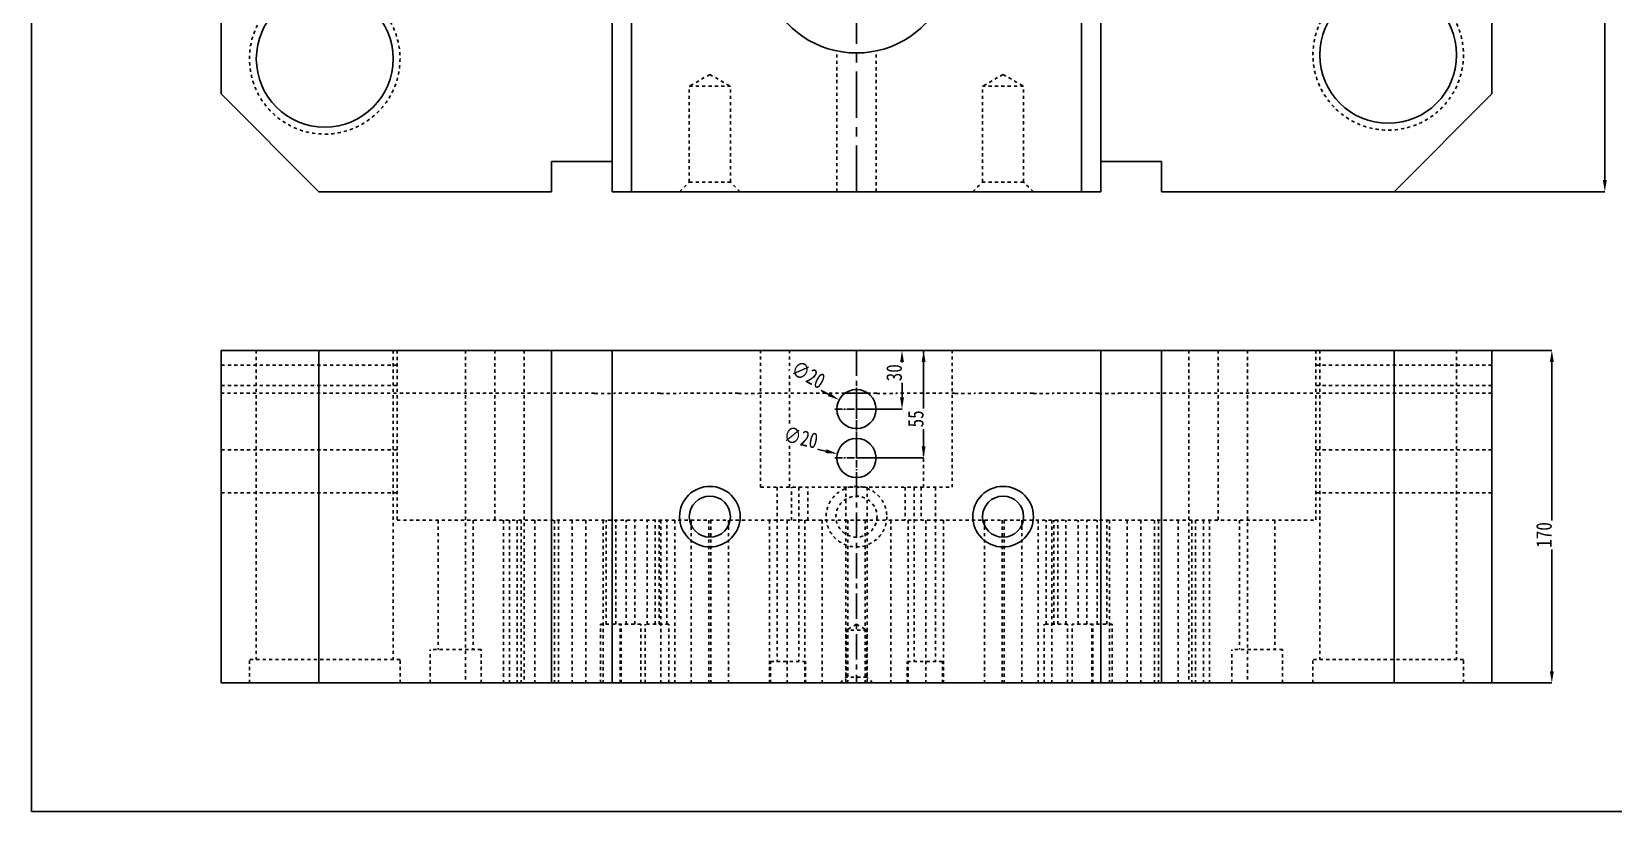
# Model space of a CAD drawing. Header units: millimetres. Extents: x -2895 to -298, y -11750 to -2997.
# Drawn here: x -2145 to -1336, y -8050 to -7651 of the extents above; entities that cross this region are included whole.
import ezdxf

# ---------------------------------------------------------------- set-up
doc = ezdxf.new("R2010")
doc.units = ezdxf.units.MM
doc.header["$LTSCALE"] = 16.335
doc.header["$PDMODE"] = 3
doc.header["$PDSIZE"] = 0.3125
doc.linetypes.add('CENTER', pattern=[0.6, 0.375, -0.075, 0.075, -0.075])
doc.linetypes.add('HIDDEN', pattern=[0.2, 0.1, -0.1])
doc.layers.get('0').update_dxf_attribs({"linetype": 'CONTINUOUS'})
doc.layers.get('Defpoints').update_dxf_attribs({"linetype": 'CONTINUOUS'})
doc.layers.add('DEFAULT_2', color=8, linetype='HIDDEN')
doc.styles.get("Standard").update_dxf_attribs({"font": 'txt', "width": 0.8})
doc.dimstyles.new('ISO-25', dxfattribs={"dimtxt": 8, "dimasz": 6, "dimexe": 0, "dimexo": 0, "dimgap": 0, "dimtad": 1, "dimdsep": 46, "dimtxsty": 'Standard', "dimcen": 0, "dimclrd": 4, "dimclre": 4, "dimclrt": 6, "dimazin": 0, "dimtfac": 1, "dimtofl": 0, "dimtmove": 0, "dimatfit": 3, "dimfxl": 0, "dimarcsym": 0})

# ---------------------------------------------------------------- blocks, each defined once
blk = doc.blocks.new('*D265')
at = {"color": 4, "lineweight": -2, "transparency": 16777216}
for p, q in [((-1709.62, -7814.15), (-1699.51, -7814.15)), ((-1699.51, -7838.15), (-1699.51, -7820.15)), ((-1722.8, -7844.15), (-1699.51, -7844.15))]:
    blk.add_line(p, q, dxfattribs=at)
at = {"color": 4, "transparency": 16777216}
for points in [[(-1700.51, -7820.15), (-1698.51, -7820.15), (-1699.51, -7814.15)], [(-1700.51, -7838.15), (-1698.51, -7838.15), (-1699.51, -7844.15)]]:
    blk.add_solid(points, dxfattribs=at)
at = {"layer": 'Defpoints', "color": 0, "transparency": 16777216}
for p in [(-1709.62, -7814.15), (-1699.51, -7814.15), (-1722.8, -7844.15)]:
    blk.add_point(p, dxfattribs=at)
at = {"color": 6, "transparency": 16777216, "insert": (-1703.51, -7825.56), "char_height": 8, "attachment_point": 5, "rotation": 90, "bg_fill": 3, "box_fill_scale": 1.1, "bg_fill_color": 256, "bg_fill_true_color": 13158600, "bg_fill_transparency": 0}
blk.add_mtext('30', dxfattribs=at)
blk = doc.blocks.new('*D266')
at = {"color": 4, "lineweight": -2, "transparency": 16777216}
for p, q in [((-1709.62, -7814.15), (-1688.47, -7814.15)), ((-1688.47, -7820.15), (-1688.47, -7863.15)), ((-1722.8, -7869.15), (-1688.47, -7869.15))]:
    blk.add_line(p, q, dxfattribs=at)
at = {"color": 4, "transparency": 16777216}
for points in [[(-1689.47, -7820.15), (-1687.47, -7820.15), (-1688.47, -7814.15)], [(-1689.47, -7863.15), (-1687.47, -7863.15), (-1688.47, -7869.15)]]:
    blk.add_solid(points, dxfattribs=at)
at = {"layer": 'Defpoints', "color": 0, "transparency": 16777216}
for p in [(-1709.62, -7814.15), (-1722.8, -7869.15), (-1688.47, -7869.15)]:
    blk.add_point(p, dxfattribs=at)
at = {"color": 6, "transparency": 16777216, "insert": (-1692.47, -7849.15), "char_height": 8, "attachment_point": 5, "rotation": 90, "bg_fill": 3, "box_fill_scale": 1.1, "bg_fill_color": 256, "bg_fill_true_color": 13158600, "bg_fill_transparency": 0}
blk.add_mtext('55', dxfattribs=at)
blk = doc.blocks.new('*D267')
at = {"color": 4, "lineweight": -2, "transparency": 16777216}
blk.add_line((-1756.39, -7826.37), (-1736.94, -7836.67), dxfattribs=at)
at = {"layer": 'Defpoints', "color": 0, "transparency": 16777216}
for p in [(-1731.64, -7839.47), (-1713.97, -7848.83)]:
    blk.add_point(p, dxfattribs=at)
at = {"color": 6, "transparency": 16777216, "insert": (-1747.44, -7826.58), "char_height": 8, "attachment_point": 5, "rotation": 332.09564, "bg_fill": 3, "box_fill_scale": 1.1, "bg_fill_color": 256, "bg_fill_true_color": 13158600, "bg_fill_transparency": 0}
blk.add_mtext('∅20', dxfattribs=at)
at = {"color": 4, "transparency": 16777216}
blk.add_solid([(-1736.48, -7835.78), (-1737.41, -7837.55), (-1731.64, -7839.47)], dxfattribs=at)
blk = doc.blocks.new('*D268')
at = {"color": 4, "lineweight": -2, "transparency": 16777216}
blk.add_line((-1759.89, -7860.88), (-1738.42, -7865.67), dxfattribs=at)
at = {"layer": 'Defpoints', "color": 0, "transparency": 16777216}
for p in [(-1732.56, -7866.98), (-1713.04, -7871.33)]:
    blk.add_point(p, dxfattribs=at)
at = {"color": 6, "transparency": 16777216, "insert": (-1751.21, -7858.72), "char_height": 8, "attachment_point": 5, "rotation": 347.42382, "bg_fill": 3, "box_fill_scale": 1.1, "bg_fill_color": 256, "bg_fill_true_color": 13158600, "bg_fill_transparency": 0}
blk.add_mtext('∅20', dxfattribs=at)
at = {"color": 4, "transparency": 16777216}
blk.add_solid([(-1738.2, -7864.69), (-1738.64, -7866.65), (-1732.56, -7866.98)], dxfattribs=at)
blk = doc.blocks.new('*D291')
at = {"color": 4, "lineweight": -2, "transparency": 16777216}
for p, q in [((-1447.8, -7113.04), (-1340, -7113.04)), ((-1340, -7119.04), (-1340, -7727.04)), ((-1464.19, -7733.04), (-1340, -7733.04))]:
    blk.add_line(p, q, dxfattribs=at)
at = {"color": 4, "transparency": 16777216}
for points in [[(-1341, -7119.04), (-1339, -7119.04), (-1340, -7113.04)], [(-1341, -7727.04), (-1339, -7727.04), (-1340, -7733.04)]]:
    blk.add_solid(points, dxfattribs=at)
at = {"layer": 'Defpoints', "color": 0, "transparency": 16777216}
for p in [(-1447.8, -7113.04), (-1464.19, -7733.04), (-1340, -7733.04)]:
    blk.add_point(p, dxfattribs=at)
at = {"color": 6, "transparency": 16777216, "insert": (-1344, -7389.05), "char_height": 8, "attachment_point": 5, "rotation": 90, "bg_fill": 3, "box_fill_scale": 1.1, "bg_fill_color": 256, "bg_fill_true_color": 13158600, "bg_fill_transparency": 0}
blk.add_mtext('620', dxfattribs=at)
blk = doc.blocks.new('*D317')
at = {"color": 4, "lineweight": -2, "transparency": 16777216}
for p, q in [((-1397.8, -7814.15), (-1367.11, -7814.15)), ((-1367.11, -7820.15), (-1367.11, -7978.15)), ((-1397.8, -7984.15), (-1367.11, -7984.15))]:
    blk.add_line(p, q, dxfattribs=at)
at = {"color": 4, "transparency": 16777216}
for points in [[(-1368.11, -7820.15), (-1366.11, -7820.15), (-1367.11, -7814.15)], [(-1368.11, -7978.15), (-1366.11, -7978.15), (-1367.11, -7984.15)]]:
    blk.add_solid(points, dxfattribs=at)
at = {"layer": 'Defpoints', "color": 0, "transparency": 16777216}
for p in [(-1397.8, -7814.15), (-1397.8, -7984.15), (-1367.11, -7984.15)]:
    blk.add_point(p, dxfattribs=at)
at = {"color": 6, "transparency": 16777216, "insert": (-1371.11, -7908.49), "char_height": 8, "attachment_point": 5, "rotation": 90, "bg_fill": 3, "box_fill_scale": 1.1, "bg_fill_color": 256, "bg_fill_true_color": 13158600, "bg_fill_transparency": 0}
blk.add_mtext('170', dxfattribs=at)

msp = doc.modelspace()

# ---------------------------------------------------------------- linework, layer by layer
at = {"color": 1, "linetype": 'CENTER', "ltscale": 3.85626}
msp.add_line((-1722.804, -7733.041), (-1722.804, -7113.041), dxfattribs=at)
at = {"color": 7, "linetype": 'Continuous'}
for p, q in [((-2047.804, -7683.041), (-2047.804, -7163.041)), ((-1397.804, -7683.041), (-1397.804, -7163.041)), ((-1847.86, -7717.541), (-1847.86, -7578.041)), ((-1837.86, -7733.041), (-1837.86, -7578.041)), ((-1607.748, -7733.041), (-1607.748, -7578.041)), ((-1597.748, -7717.541), (-1597.748, -7578.041)), ((-2047.804, -7683.041), (-1997.804, -7733.041)), ((-1447.804, -7733.041), (-1397.804, -7683.041)), ((-1878.804, -7717.541), (-1847.86, -7717.541)), ((-1878.804, -7733.041), (-1878.804, -7717.541)), ((-1847.804, -7717.541), (-1847.804, -7733.041)), ((-1597.804, -7733.041), (-1597.804, -7717.541)), ((-1597.762, -7717.541), (-1566.804, -7717.541)), ((-1566.804, -7717.541), (-1566.804, -7733.041)), ((-1997.804, -7733.041), (-1878.804, -7733.041)), ((-1847.804, -7733.041), (-1597.804, -7733.041)), ((-1566.804, -7733.041), (-1447.804, -7733.041)), ((-2047.804, -7814.154), (-2047.804, -7984.154)), ((-2047.804, -7814.154), (-1847.86, -7814.154)), ((-1997.804, -7814.154), (-1997.804, -7984.154)), ((-1878.804, -7814.154), (-1878.804, -7984.154)), ((-1847.804, -7814.254), (-1847.804, -7984.154)), ((-1847.804, -7814.254), (-1837.86, -7814.254)), ((-1837.86, -7814.154), (-1837.86, -7814.254)), ((-1837.86, -7814.154), (-1607.748, -7814.154)), ((-1607.748, -7814.154), (-1607.748, -7814.254)), ((-1607.748, -7814.254), (-1597.804, -7814.254)), ((-1597.804, -7814.254), (-1597.804, -7984.154)), ((-1597.748, -7814.154), (-1397.804, -7814.154)), ((-1566.804, -7814.154), (-1566.804, -7984.154)), ((-1447.804, -7814.154), (-1447.804, -7984.154)), ((-1397.804, -7814.154), (-1397.804, -7984.154)), ((-1716.938, -7836.058), (-1728.671, -7836.058)), ((-2047.804, -7984.154), (-1397.804, -7984.154))]:
    msp.add_line(p, q, dxfattribs=at)
at = {"color": 1, "linetype": 'CENTER', "ltscale": 2.114723}
msp.add_line((-1722.804, -7814.154), (-1722.804, -7984.154), dxfattribs=at)
at = {"color": 1, "linetype": 'CENTER', "ltscale": 0.621977}
for p, q in [((-1722.804, -7855.154), (-1722.804, -7833.154)), ((-1733.804, -7844.154), (-1711.804, -7844.154)), ((-1722.804, -7880.154), (-1722.804, -7858.154)), ((-1733.804, -7869.154), (-1711.804, -7869.154))]:
    msp.add_line(p, q, dxfattribs=at)
msp.add_lwpolyline([(-1038.858, -8049.824), (-2144.735, -8049.824), (-2144.735, -7005.022), (-1038.858, -7005.022)], close=True)
at = {"color": 7, "linetype": 'Continuous'}
for centre, radius in [((-1450.804, -7663.041), 35), ((-1994.804, -7665.041), 35), ((-1722.804, -7844.154), 10), ((-1722.804, -7869.154), 10), ((-1797.804, -7899.154), 15.5), ((-1797.804, -7899.154), 10.5), ((-1647.804, -7899.154), 15.5), ((-1647.804, -7899.154), 10.5)]:
    msp.add_circle(centre, radius, dxfattribs=at)
msp.add_arc((-1722.805, -7613.041), 49.03, 134.451078, 45.548922, dxfattribs=at)
at = {"layer": 'DEFAULT_2', "color": 8, "linetype": 'HIDDEN'}
for p, q in [((-1732.804, -7733.041), (-1732.804, -7661.041)), ((-1712.804, -7733.041), (-1712.804, -7661.041)), ((-1797.804, -7673.041), (-1808.304, -7679.103)), ((-1797.804, -7673.041), (-1787.304, -7679.103)), ((-1647.804, -7673.041), (-1658.304, -7679.103)), ((-1647.804, -7673.041), (-1637.304, -7679.103)), ((-1808.304, -7679.103), (-1787.304, -7679.103)), ((-1808.304, -7728.041), (-1808.304, -7679.103)), ((-1787.304, -7728.041), (-1787.304, -7679.103)), ((-1637.304, -7679.103), (-1658.304, -7679.103)), ((-1658.304, -7728.041), (-1658.304, -7679.103)), ((-1637.304, -7728.041), (-1637.304, -7679.103)), ((-1597.762, -7717.541), (-1597.804, -7717.541)), ((-1813.304, -7733.041), (-1808.304, -7728.041)), ((-1808.304, -7728.041), (-1787.304, -7728.041)), ((-1782.304, -7733.041), (-1787.304, -7728.041)), ((-1663.304, -7733.041), (-1658.304, -7728.041)), ((-1637.304, -7728.041), (-1658.304, -7728.041)), ((-1632.304, -7733.041), (-1637.304, -7728.041)), ((-2047.804, -7814.254), (-1957.804, -7814.254)), ((-2029.804, -7814.154), (-2029.804, -7972.154)), ((-1959.804, -7814.154), (-1959.804, -7972.154)), ((-1957.804, -7814.154), (-1957.804, -7900.998)), ((-1922.804, -7814.154), (-1922.804, -7984.154)), ((-1907.804, -7814.154), (-1907.804, -7900.998)), ((-1892.804, -7814.154), (-1892.804, -7984.154)), ((-1847.86, -7814.154), (-1847.846, -7814.254)), ((-1847.86, -7814.254), (-1847.818, -7814.254)), ((-1771.835, -7884.154), (-1771.835, -7814.154)), ((-1757.14, -7884.154), (-1757.14, -7814.154)), ((-1688.469, -7884.154), (-1688.469, -7814.154)), ((-1673.775, -7884.154), (-1673.775, -7814.154)), ((-1597.79, -7814.254), (-1597.748, -7814.254)), ((-1597.748, -7814.154), (-1597.762, -7814.254)), ((-1552.804, -7814.154), (-1552.804, -7984.154)), ((-1537.804, -7814.154), (-1537.804, -7900.998)), ((-1522.804, -7814.154), (-1522.804, -7984.154)), ((-1487.804, -7814.154), (-1487.804, -7900.998)), ((-1487.804, -7814.254), (-1397.804, -7814.254)), ((-1485.804, -7814.154), (-1485.804, -7972.154)), ((-1415.804, -7814.154), (-1415.804, -7972.154)), ((-1957.804, -7821.758), (-2047.804, -7821.758)), ((-1397.804, -7821.758), (-1487.804, -7821.758)), ((-1957.804, -7832.098), (-2047.804, -7832.098)), ((-1856.739, -7836.058), (-2047.804, -7836.058)), ((-1856.739, -7836.058), (-1856.739, -7836.158)), ((-1856.739, -7836.158), (-1846.739, -7836.158)), ((-1846.739, -7836.058), (-1846.739, -7836.158)), ((-1823.173, -7836.058), (-1846.739, -7836.058)), ((-1823.173, -7836.058), (-1823.173, -7836.158)), ((-1823.173, -7836.158), (-1813.173, -7836.158)), ((-1813.173, -7836.058), (-1813.173, -7836.158)), ((-1783.173, -7836.058), (-1813.173, -7836.058)), ((-1783.173, -7836.058), (-1783.173, -7836.158)), ((-1783.173, -7836.158), (-1773.173, -7836.158)), ((-1773.173, -7836.058), (-1773.173, -7836.158)), ((-1728.671, -7836.058), (-1773.173, -7836.058)), ((-1712.435, -7836.058), (-1716.938, -7836.058)), ((-1712.435, -7836.058), (-1712.435, -7836.158)), ((-1712.435, -7836.158), (-1702.435, -7836.158)), ((-1702.435, -7836.058), (-1702.435, -7836.158)), ((-1672.435, -7836.058), (-1702.435, -7836.058)), ((-1672.435, -7836.058), (-1672.435, -7836.158)), ((-1672.435, -7836.158), (-1662.435, -7836.158)), ((-1662.435, -7836.058), (-1662.435, -7836.158)), ((-1632.435, -7836.058), (-1662.435, -7836.058)), ((-1632.435, -7836.058), (-1632.435, -7836.158)), ((-1632.435, -7836.158), (-1622.435, -7836.158)), ((-1598.869, -7836.058), (-1622.435, -7836.058)), ((-1622.435, -7836.058), (-1622.435, -7836.158)), ((-1598.869, -7836.058), (-1598.869, -7836.158)), ((-1598.869, -7836.158), (-1588.869, -7836.158)), ((-1397.804, -7836.058), (-1588.869, -7836.058)), ((-1588.869, -7836.058), (-1588.869, -7836.158)), ((-1397.804, -7832.098), (-1487.804, -7832.098)), ((-1957.804, -7864.998), (-2047.804, -7864.998)), ((-1397.804, -7864.998), (-1487.804, -7864.998)), ((-1957.804, -7886.998), (-2047.804, -7886.998)), ((-1771.833, -7884.154), (-1673.776, -7884.154)), ((-1763.304, -7884.154), (-1763.304, -7973.154)), ((-1755.971, -7900.998), (-1755.971, -7884.154)), ((-1752.304, -7884.154), (-1752.304, -7973.154)), ((-1747.679, -7900.998), (-1747.679, -7884.154)), ((-1728.304, -7884.154), (-1728.304, -7984.154)), ((-1717.304, -7884.154), (-1717.304, -7984.154)), ((-1697.93, -7884.154), (-1697.93, -7900.998)), ((-1693.305, -7884.154), (-1693.305, -7973.154)), ((-1689.638, -7884.154), (-1689.638, -7900.998)), ((-1682.305, -7884.154), (-1682.305, -7973.154)), ((-1397.804, -7886.998), (-1487.804, -7886.998)), ((-1957.804, -7900.998), (-1487.804, -7900.998)), ((-1936.804, -7900.998), (-1936.804, -7967.154)), ((-1918.804, -7900.998), (-1918.804, -7967.154)), ((-1903.304, -7900.998), (-1903.304, -7984.154)), ((-1900.304, -7900.998), (-1900.304, -7984.154)), ((-1896.304, -7900.998), (-1896.304, -7984.154)), ((-1894.304, -7900.998), (-1894.304, -7984.154)), ((-1887.304, -7900.998), (-1887.304, -7984.154)), ((-1877.304, -7900.998), (-1877.304, -7984.154)), ((-1875.304, -7900.998), (-1875.304, -7984.154)), ((-1868.304, -7900.998), (-1868.304, -7984.154)), ((-1861.304, -7900.998), (-1861.304, -7984.154)), ((-1852.304, -7900.998), (-1852.304, -7984.154)), ((-1850.929, -7954.154), (-1850.929, -7900.998)), ((-1845.929, -7954.154), (-1845.929, -7900.998)), ((-1840.629, -7954.154), (-1840.629, -7900.998)), ((-1836.129, -7954.154), (-1836.129, -7900.998)), ((-1829.827, -7954.154), (-1829.827, -7900.998)), ((-1825.827, -7954.154), (-1825.827, -7900.998)), ((-1823.797, -7954.154), (-1823.797, -7900.998)), ((-1822.804, -7900.998), (-1822.804, -7984.154)), ((-1819.797, -7954.154), (-1819.797, -7900.998)), ((-1815.804, -7900.998), (-1815.804, -7984.154)), ((-1807.304, -7900.998), (-1807.304, -7984.154)), ((-1798.304, -7900.998), (-1798.304, -7984.154)), ((-1797.304, -7900.998), (-1797.304, -7984.154)), ((-1788.304, -7900.998), (-1788.304, -7984.154)), ((-1767.304, -7900.998), (-1767.304, -7984.154)), ((-1758.304, -7900.998), (-1758.304, -7984.154)), ((-1749.304, -7900.998), (-1749.304, -7984.154)), ((-1740.304, -7900.998), (-1740.304, -7984.154)), ((-1727.304, -7900.998), (-1727.304, -7984.154)), ((-1718.304, -7900.998), (-1718.304, -7984.154)), ((-1705.304, -7900.998), (-1705.304, -7984.154)), ((-1696.304, -7900.998), (-1696.304, -7984.154)), ((-1687.304, -7900.998), (-1687.304, -7984.154)), ((-1678.304, -7900.998), (-1678.304, -7984.154)), ((-1657.304, -7900.998), (-1657.304, -7984.154)), ((-1648.304, -7900.998), (-1648.304, -7984.154)), ((-1647.304, -7900.998), (-1647.304, -7984.154)), ((-1638.304, -7900.998), (-1638.304, -7984.154)), ((-1629.804, -7900.998), (-1629.804, -7984.154)), ((-1625.812, -7954.154), (-1625.812, -7900.998)), ((-1622.804, -7900.998), (-1622.804, -7984.154)), ((-1621.812, -7954.154), (-1621.812, -7900.998)), ((-1619.782, -7954.154), (-1619.782, -7900.998)), ((-1615.782, -7954.154), (-1615.782, -7900.998)), ((-1609.479, -7954.154), (-1609.479, -7900.998)), ((-1604.979, -7954.154), (-1604.979, -7900.998)), ((-1599.679, -7954.154), (-1599.679, -7900.998)), ((-1594.679, -7954.154), (-1594.679, -7900.998)), ((-1593.304, -7900.998), (-1593.304, -7984.154)), ((-1584.304, -7900.998), (-1584.304, -7984.154)), ((-1577.304, -7900.998), (-1577.304, -7984.154)), ((-1570.304, -7900.998), (-1570.304, -7984.154)), ((-1568.304, -7900.998), (-1568.304, -7984.154)), ((-1558.304, -7900.998), (-1558.304, -7984.154)), ((-1551.304, -7900.998), (-1551.304, -7984.154)), ((-1549.304, -7900.998), (-1549.304, -7984.154)), ((-1545.304, -7900.998), (-1545.304, -7984.154)), ((-1542.304, -7900.998), (-1542.304, -7984.154)), ((-1526.804, -7900.998), (-1526.804, -7967.154)), ((-1508.804, -7900.998), (-1508.804, -7967.154)), ((-1853.679, -7984.154), (-1853.679, -7954.154)), ((-1833.129, -7954.154), (-1853.679, -7954.154)), ((-1843.629, -7984.154), (-1843.629, -7954.154)), ((-1843.179, -7984.154), (-1843.179, -7954.154)), ((-1833.129, -7984.154), (-1833.129, -7954.154)), ((-1830.812, -7984.154), (-1830.812, -7954.154)), ((-1818.812, -7954.154), (-1830.812, -7954.154)), ((-1818.812, -7984.154), (-1818.812, -7954.154)), ((-1722.804, -7954.154), (-1728.054, -7957.185)), ((-1717.554, -7957.185), (-1728.054, -7957.185)), ((-1728.054, -7981.154), (-1728.054, -7957.185)), ((-1722.804, -7954.154), (-1717.554, -7957.185)), ((-1717.554, -7981.154), (-1717.554, -7957.185)), ((-1614.797, -7954.154), (-1626.797, -7954.154)), ((-1626.797, -7984.154), (-1626.797, -7954.154)), ((-1614.797, -7984.154), (-1614.797, -7954.154)), ((-1591.929, -7954.154), (-1612.479, -7954.154)), ((-1612.479, -7984.154), (-1612.479, -7954.154)), ((-1602.429, -7984.154), (-1602.429, -7954.154)), ((-1601.979, -7984.154), (-1601.979, -7954.154)), ((-1591.929, -7984.154), (-1591.929, -7954.154)), ((-1940.804, -7984.154), (-1940.804, -7967.154)), ((-1914.804, -7967.154), (-1940.804, -7967.154)), ((-1914.804, -7984.154), (-1914.804, -7967.154)), ((-1504.804, -7967.154), (-1530.804, -7967.154)), ((-1530.804, -7984.154), (-1530.804, -7967.154)), ((-1504.804, -7984.154), (-1504.804, -7967.154)), ((-2033.304, -7984.154), (-2033.304, -7972.154)), ((-1956.304, -7972.154), (-2033.304, -7972.154)), ((-1956.304, -7984.154), (-1956.304, -7972.154)), ((-1766.804, -7984.154), (-1766.804, -7973.154)), ((-1748.804, -7973.154), (-1766.804, -7973.154)), ((-1748.804, -7984.154), (-1748.804, -7973.154)), ((-1678.805, -7973.154), (-1696.805, -7973.154)), ((-1696.805, -7984.154), (-1696.805, -7973.154)), ((-1678.805, -7984.154), (-1678.805, -7973.154)), ((-1412.304, -7972.154), (-1489.304, -7972.154)), ((-1489.304, -7984.154), (-1489.304, -7972.154)), ((-1412.304, -7984.154), (-1412.304, -7972.154)), ((-1731.054, -7984.154), (-1728.054, -7981.154)), ((-1717.554, -7981.154), (-1728.054, -7981.154)), ((-1714.554, -7984.154), (-1717.554, -7981.154))]:
    msp.add_line(p, q, dxfattribs=at)
for centre, radius in [((-1994.804, -7665.041), 38.5), ((-1450.804, -7663.041), 38.5), ((-1722.804, -7899.154), 15.5), ((-1722.804, -7899.154), 10.5)]:
    msp.add_circle(centre, radius, dxfattribs=at)

# ---------------------------------------------------------------- next in the draw order: dimensions: what is measured, and where the dimension line sits
for base, p1, p2, picture, middle in [((-1339.999, -7733.041), (-1447.804, -7113.041), (-1464.187, -7733.041), '*D291', (-1339.999, -7389.05)), ((-1699.514, -7814.154), (-1722.804, -7844.154), (-1709.617, -7814.154), '*D265', (-1699.514, -7825.563)), ((-1367.113, -7984.154), (-1397.804, -7814.154), (-1397.804, -7984.154), '*D317', (-1367.113, -7908.491))]:
    dim = msp.add_linear_dim(base=base, p1=p1, p2=p2, angle=90, dimstyle='ISO-25', override={"dimfxl": 1.25})
    dim.commit()
    dim.dimension.update_dxf_attribs({"geometry": picture, "text_midpoint": middle, "dimtype": 160})

# ---------------------------------------------------------------- next in the draw order: dimensions: what is measured, and where the dimension line sits
dim = msp.add_linear_dim(base=(-1688.469, -7869.154), p1=(-1709.617, -7814.154), p2=(-1722.804, -7869.154), angle=90, dimstyle='ISO-25', override={"dimfxl": 1.25})
dim.commit()
dim.dimension.update_dxf_attribs({"geometry": '*D266', "text_midpoint": (-1688.469, -7849.154), "dimtype": 160})

# ---------------------------------------------------------------- next in the draw order: dimensions: what is measured, and where the dimension line sits
dim = msp.add_diameter_dim_2p(p1=(-1713.967, -7848.834), p2=(-1731.642, -7839.474), dimstyle='ISO-25', override={"dimfxl": 1.25})
dim.commit()
dim.dimension.update_dxf_attribs({"geometry": '*D267', "text_midpoint": (-1747.444, -7826.579)})

# ---------------------------------------------------------------- next in the draw order: dimensions: what is measured, and where the dimension line sits
dim = msp.add_diameter_dim_2p(p1=(-1713.044, -7871.331), p2=(-1732.564, -7866.977), dimstyle='ISO-25', override={"dimfxl": 1.25})
dim.commit()
dim.dimension.update_dxf_attribs({"geometry": '*D268', "text_midpoint": (-1751.213, -7858.718)})

doc.saveas('drawing.dxf')
